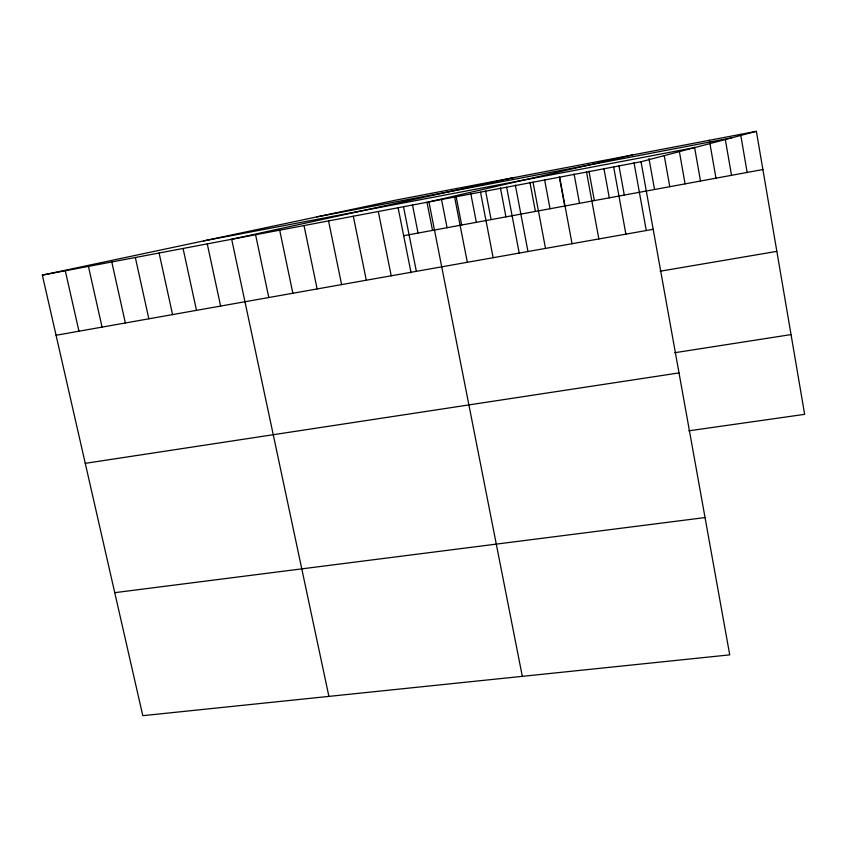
<?xml version="1.0" encoding="UTF-8"?>
<svg xmlns="http://www.w3.org/2000/svg" width="847" height="847" viewBox="0 0 847 847"><rect width="100%" height="100%" fill="white"/><g stroke="black" fill="none" stroke-linecap="round" stroke-linejoin="round"><path stroke-width="1.27" d="M641.031 161.745L729.733 654.858L142.794 715.673L42.35 275.116L641.031 161.745L756.371 131.327L804.65 414.342L688.823 430.816M632.635 154.927L428.942 201.914L522.324 676.351M513.928 177.584L231.676 239.267L328.901 696.393M42.35 275.116L396.555 199.977L756.371 131.327M316.863 216.885L731.321 137.934M203.598 240.908L694.847 147.558M403.67 235.71L762.893 169.538M56.061 335.274L653.185 229.304M660.099 271.22L776.847 251.358M674.763 352.712L791.045 334.586M85.261 463.351L679.019 372.913M114.747 592.667L705.032 517.559M65.293 270.775L78.962 331.209M88.437 266.392L102.053 327.111M111.783 261.967L125.356 322.982M135.34 257.509L148.85 318.811M159.098 253.009L172.566 314.597M183.079 248.467L196.483 310.351M207.271 243.883L220.622 306.074M255.582 234.735L268.806 297.519M279.69 230.172L292.861 293.253M304.02 225.567L317.127 288.943M328.562 220.919L341.606 284.603M353.315 216.229L366.296 280.219M378.302 211.496L391.219 275.794M412.478 204.91L418.058 233.063M403.511 206.732L416.353 271.336M398.079 207.631L411.07 272.808M426.962 202.168L432.521 230.395M456.141 196.642L461.668 225.027M454.606 197.055L467.322 262.295M441.509 199.405L447.057 227.716M480.514 192.142L493.145 257.71M470.837 193.857L476.353 222.327M500.429 187.97L505.945 216.874M485.617 191.051L491.112 219.606M515.357 185.144L527.977 251.559M506.654 187.198L519.211 253.084M544.579 179.606L550.042 208.754M533.028 182.2L545.51 248.415M529.926 182.38L535.41 211.443M559.655 177.161L572.053 243.703M559.295 176.822L564.737 206.043M588.961 171.2L594.361 200.58M586.526 172.068L598.85 238.949M574.086 174.016L579.517 203.322M603.9 168.373L609.289 197.838M618.924 165.525L624.292 195.075M613.652 166.933L625.891 234.153M648.982 158.495L654.54 189.506M634.032 162.666L646.282 230.564M664.239 155.604L669.776 186.689M694.54 147.156L700.49 181.036M679.347 151.391L685.085 183.873M709.363 140.295L715.969 178.188M725.381 139.85L731.522 175.318M740.617 134.334L747.16 172.439"/></g></svg>
